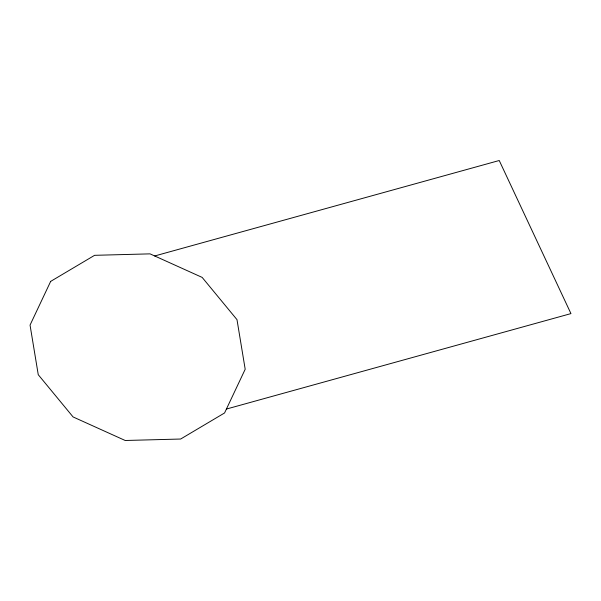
<?xml version="1.0" encoding="UTF-8"?>
<svg xmlns="http://www.w3.org/2000/svg" width="601" height="601" viewBox="0 0 601 601"><rect width="100%" height="100%" fill="white"/><g stroke="black" fill="none" stroke-linecap="round" stroke-linejoin="round"><path stroke-width="0.9" d="M154.697 255.966L499.236 160.512L570.95 313.602L226.412 409.056M50.672 281.388L30.05 325.088L38.254 374.708L73.082 416.944L125.196 440.488L180.646 439.03L224.571 412.962L245.193 369.262L236.989 319.649L202.161 277.407L150.04 253.862L94.59 255.32L50.672 281.388"/></g></svg>
